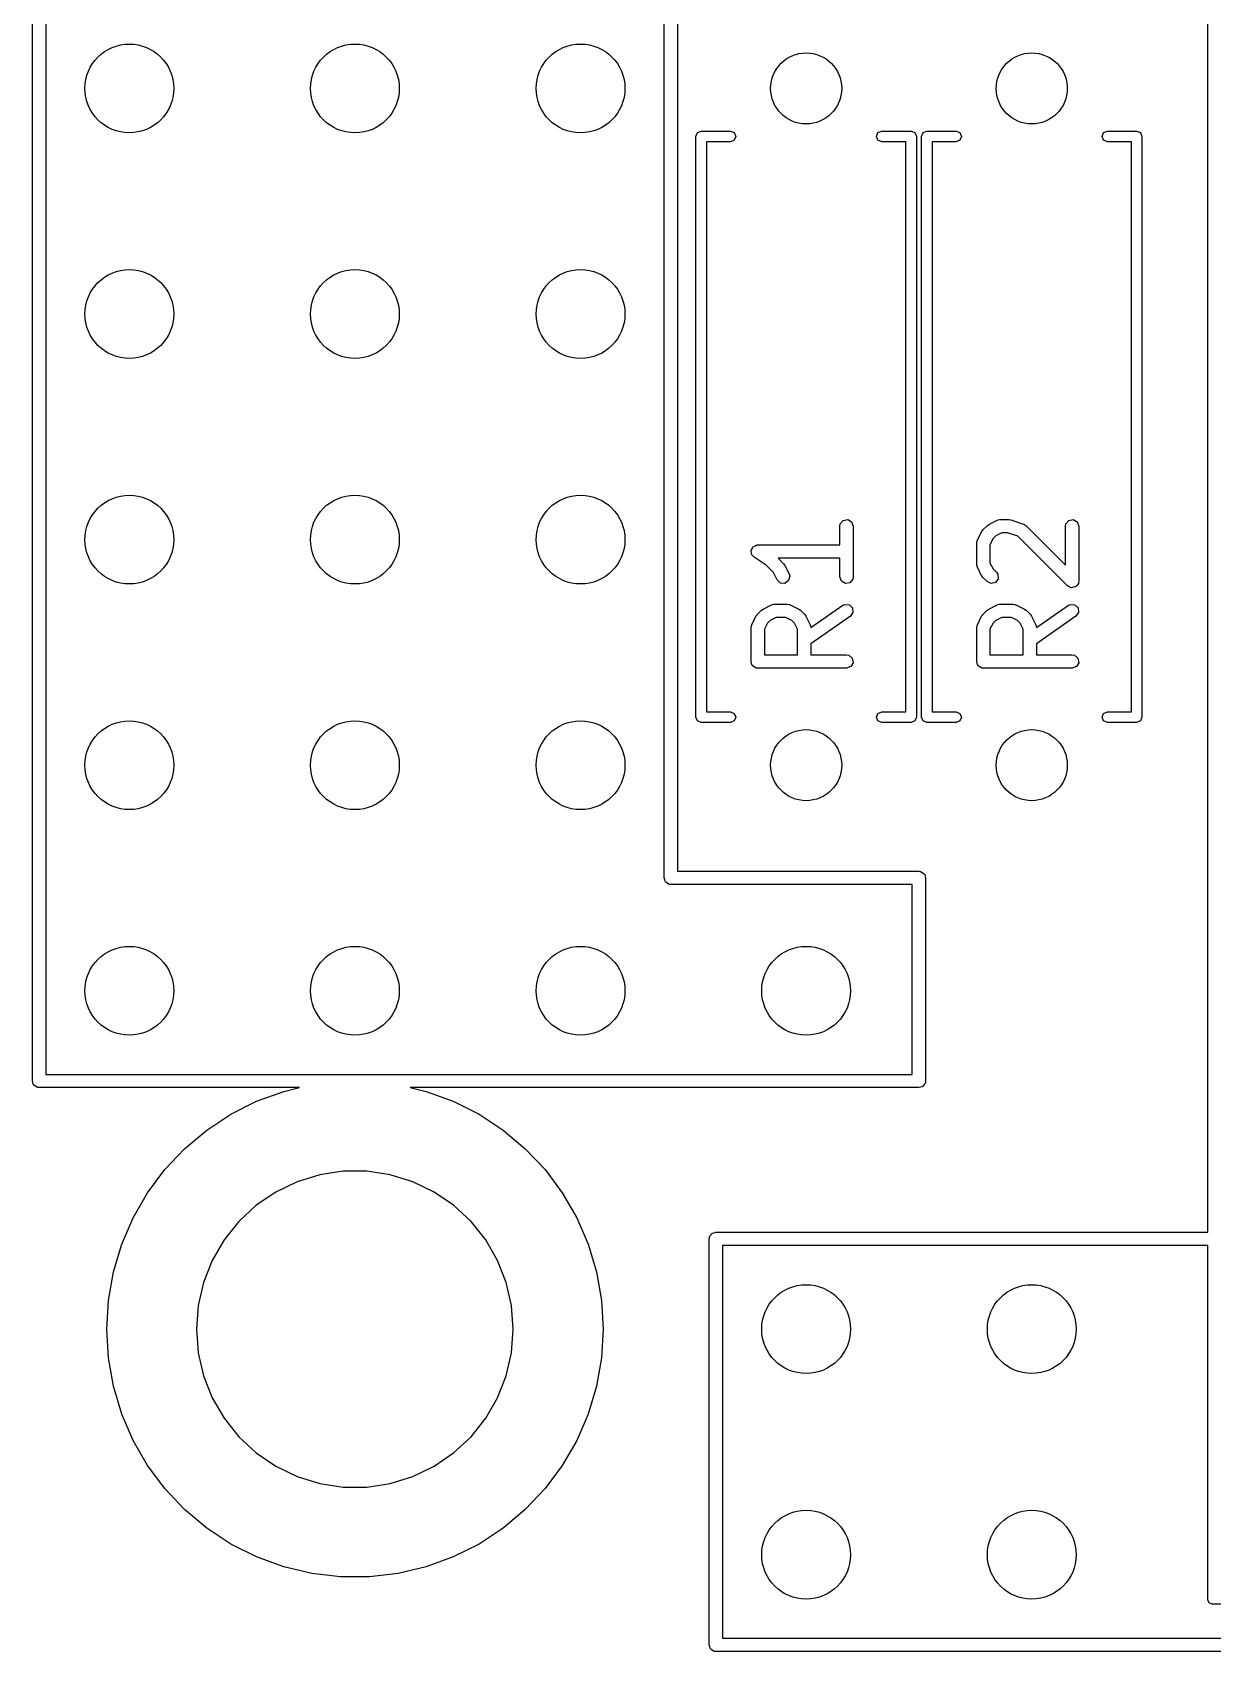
# Model space of a CAD drawing. Extents: x 51 to 109, y -109 to -51.2.
# Drawn here: x 50.98 to 64.27, y -109.04 to -90.81 of the extents above; entities that cross this region are included whole.
import ezdxf

# ---------------------------------------------------------------- set-up
doc = ezdxf.new("R2010")
doc.units = 0
doc.layers.add('BLACK', color=7, linetype='CONTINUOUS')

msp = doc.modelspace()

# ---------------------------------------------------------------- linework, layer by layer
at = {"layer": 'BLACK', "linetype": 'CONTINUOUS'}
for p, q in [((50.979, -102.616), (50.979, -75.184)), ((51.129, -75.259), (51.129, -102.541)), ((58.241, -77.47), (58.241, -100.255)), ((58.091, -100.33), (58.091, -77.545)), ((64.212, -104.319), (64.212, -79.5837)), ((58.449, -91.98), (58.4666, -91.9376)), ((58.449, -98.52), (58.449, -91.98)), ((58.4666, -91.9376), (58.509, -91.92)), ((58.509, -91.92), (58.839, -91.92)), ((58.839, -92.04), (58.569, -92.04)), ((58.569, -92.04), (58.569, -98.46)), ((58.839, -91.92), (58.8814, -91.9376)), ((58.8814, -92.0224), (58.839, -92.04)), ((58.8814, -91.9376), (58.899, -91.98)), ((58.899, -91.98), (58.8814, -92.0224)), ((60.481, -91.98), (60.4986, -91.9376)), ((60.4986, -92.0224), (60.481, -91.98)), ((60.4986, -91.9376), (60.541, -91.92)), ((60.541, -92.04), (60.4986, -92.0224)), ((60.541, -91.92), (60.871, -91.92)), ((60.811, -92.04), (60.541, -92.04)), ((60.811, -98.46), (60.811, -92.04)), ((60.871, -91.92), (60.9134, -91.9376)), ((60.9134, -91.9376), (60.931, -91.98)), ((60.931, -91.98), (60.931, -98.52)), ((60.989, -91.98), (61.0066, -91.9376)), ((60.989, -98.52), (60.989, -91.98)), ((61.0066, -91.9376), (61.049, -91.92)), ((61.049, -91.92), (61.379, -91.92)), ((61.379, -92.04), (61.109, -92.04)), ((61.109, -92.04), (61.109, -98.46)), ((61.379, -91.92), (61.4214, -91.9376)), ((61.4214, -92.0224), (61.379, -92.04)), ((61.4214, -91.9376), (61.439, -91.98)), ((61.439, -91.98), (61.4214, -92.0224)), ((63.021, -91.98), (63.0386, -91.9376)), ((63.0386, -92.0224), (63.021, -91.98)), ((63.0386, -91.9376), (63.081, -91.92)), ((63.081, -92.04), (63.0386, -92.0224)), ((63.081, -91.92), (63.411, -91.92)), ((63.351, -92.04), (63.081, -92.04)), ((63.351, -98.46), (63.351, -92.04)), ((63.411, -91.92), (63.4534, -91.9376)), ((63.4534, -91.9376), (63.471, -91.98)), ((63.471, -91.98), (63.471, -98.52)), ((60.0698, -96.3693), (60.0743, -96.3436)), ((60.0698, -96.58), (60.0698, -96.3693)), ((60.0743, -96.3436), (60.1073, -96.3043)), ((60.1073, -96.3043), (60.1578, -96.2954)), ((60.1578, -96.2954), (60.2023, -96.3211)), ((60.2023, -96.3211), (60.2198, -96.3693)), ((60.2198, -96.3693), (60.2198, -96.9407)), ((61.6177, -96.5262), (61.6654, -96.431)), ((61.6654, -96.431), (61.6787, -96.413)), ((61.6787, -96.413), (61.6794, -96.4115)), ((61.6794, -96.4115), (61.727, -96.3639)), ((61.727, -96.3639), (61.7454, -96.351)), ((61.7454, -96.351), (61.7465, -96.3498)), ((61.7465, -96.3498), (61.8418, -96.3022)), ((61.893, -96.4443), (61.8245, -96.4785)), ((61.8418, -96.3022), (61.8667, -96.2948)), ((61.8667, -96.2948), (61.8711, -96.2958)), ((61.8711, -96.2958), (61.8753, -96.2943)), ((61.8753, -96.2943), (61.9705, -96.2943)), ((61.9584, -96.4443), (61.893, -96.4443)), ((62.0729, -96.4825), (61.9584, -96.4443)), ((61.9705, -96.2943), (61.9926, -96.2982)), ((61.9926, -96.2982), (61.9942, -96.2981)), ((61.9942, -96.2981), (62.1371, -96.3458)), ((62.1371, -96.3458), (62.16, -96.3582)), ((62.16, -96.3582), (62.1624, -96.362)), ((62.1624, -96.362), (62.1664, -96.3639)), ((62.1664, -96.3639), (62.6098, -96.8073)), ((62.6098, -96.3693), (62.6143, -96.3436)), ((62.6098, -96.8073), (62.6098, -96.3693)), ((62.6143, -96.3436), (62.6473, -96.3043)), ((62.6473, -96.3043), (62.6978, -96.2954)), ((62.6978, -96.2954), (62.7423, -96.3211)), ((62.7423, -96.3211), (62.7598, -96.3693)), ((62.7598, -96.3693), (62.7598, -96.9883)), ((59.071, -96.642), (59.0818, -96.6231)), ((59.0818, -96.6231), (59.0906, -96.6032)), ((59.0906, -96.6032), (59.0945, -96.6013)), ((59.0945, -96.6013), (59.0966, -96.5975)), ((59.0966, -96.5975), (59.1171, -96.5901)), ((59.1171, -96.5901), (59.1366, -96.5805)), ((59.1366, -96.5805), (59.1408, -96.5815)), ((59.1408, -96.5815), (59.1448, -96.58)), ((59.1448, -96.58), (60.0698, -96.58)), ((61.6098, -96.5598), (61.6143, -96.5341)), ((61.6098, -96.7979), (61.6098, -96.5598)), ((61.6143, -96.5341), (61.6172, -96.5307)), ((61.6172, -96.5307), (61.6177, -96.5262)), ((61.7941, -96.5089), (61.7598, -96.5775)), ((61.7598, -96.5775), (61.7598, -96.7801)), ((61.8245, -96.4785), (61.7941, -96.5089)), ((62.6318, -97.0414), (62.0729, -96.4825)), ((59.07, -96.6502), (59.0717, -96.6462)), ((59.0761, -96.6711), (59.07, -96.6502)), ((59.0717, -96.6462), (59.071, -96.642)), ((59.0799, -96.6925), (59.0761, -96.6711)), ((59.0832, -96.6953), (59.0799, -96.6925)), ((59.0844, -96.6994), (59.0832, -96.6953)), ((59.1032, -96.7174), (59.0844, -96.6994)), ((59.2399, -96.8085), (59.1032, -96.7174)), ((59.3213, -96.8899), (59.2399, -96.8085)), ((60.0698, -96.73), (59.3735, -96.73)), ((59.3735, -96.73), (59.4359, -96.7924)), ((59.4359, -96.7924), (59.4488, -96.8108)), ((59.4488, -96.8108), (59.45, -96.8119)), ((59.45, -96.8119), (59.4976, -96.9072)), ((60.0698, -96.9407), (60.0698, -96.73)), ((61.6114, -96.8021), (61.6098, -96.7979)), ((61.6103, -96.8064), (61.6114, -96.8021)), ((61.6177, -96.8314), (61.6103, -96.8064)), ((61.7598, -96.7801), (61.7941, -96.8487)), ((59.3635, -96.9743), (59.3213, -96.8899)), ((59.4007, -97.0095), (59.3635, -96.9743)), ((59.4931, -96.982), (59.4519, -97.0126)), ((59.505, -96.9321), (59.4931, -96.982)), ((59.4976, -96.9072), (59.505, -96.9321)), ((60.0874, -96.9889), (60.0698, -96.9407)), ((60.1318, -97.0146), (60.0874, -96.9889)), ((60.2153, -96.9664), (60.1823, -97.0057)), ((60.2198, -96.9407), (60.2153, -96.9664)), ((61.6654, -96.9266), (61.6177, -96.8314)), ((61.6665, -96.9278), (61.6654, -96.9266)), ((61.6794, -96.9461), (61.6665, -96.9278)), ((61.727, -96.9937), (61.6794, -96.9461)), ((61.7735, -97.0154), (61.727, -96.9937)), ((61.7941, -96.8487), (61.8331, -96.8877)), ((61.8525, -96.9601), (61.8231, -97.0022)), ((61.8331, -96.8877), (61.848, -96.909)), ((61.848, -96.909), (61.8525, -96.9601)), ((62.7598, -96.9883), (62.757, -97.0045)), ((59.4519, -97.0126), (59.4007, -97.0095)), ((60.1823, -97.0057), (60.1318, -97.0146)), ((61.8231, -97.0022), (61.7735, -97.0154)), ((62.6522, -97.0509), (62.6318, -97.0414)), ((62.6718, -97.0622), (62.6522, -97.0509)), ((62.6752, -97.0616), (62.6718, -97.0622)), ((62.6783, -97.063), (62.6752, -97.0616)), ((62.7001, -97.0572), (62.6783, -97.063)), ((62.7223, -97.0533), (62.7001, -97.0572)), ((62.7245, -97.0507), (62.7223, -97.0533)), ((62.7278, -97.0498), (62.7245, -97.0507)), ((62.7408, -97.0313), (62.7278, -97.0498)), ((62.7553, -97.014), (62.7408, -97.0313)), ((62.7561, -97.0094), (62.7553, -97.014)), ((62.7573, -97.0077), (62.7561, -97.0094)), ((62.757, -97.0045), (62.7573, -97.0077)), ((59.1394, -97.3639), (59.187, -97.3163)), ((59.187, -97.3163), (59.2054, -97.3034)), ((59.2054, -97.3034), (59.2065, -97.3022)), ((59.2065, -97.3022), (59.3018, -97.2546)), ((59.3018, -97.2546), (59.3267, -97.2472)), ((59.3267, -97.2472), (59.3311, -97.2482)), ((59.3311, -97.2482), (59.3353, -97.2467)), ((59.3353, -97.2467), (59.4782, -97.2467)), ((59.4782, -97.2467), (59.5038, -97.2512)), ((59.5038, -97.2512), (59.5072, -97.2541)), ((59.5072, -97.2541), (59.5117, -97.2546)), ((59.5117, -97.2546), (59.6069, -97.3022)), ((59.6069, -97.3022), (59.6249, -97.3156)), ((59.6249, -97.3156), (59.6264, -97.3163)), ((59.6264, -97.3163), (59.674, -97.3639)), ((59.7433, -97.5112), (60.1018, -97.2602)), ((60.1018, -97.2602), (60.1254, -97.2492)), ((60.1254, -97.2492), (60.1765, -97.2537)), ((60.1765, -97.2537), (60.2128, -97.29)), ((60.2173, -97.3411), (60.1878, -97.3831)), ((60.2128, -97.29), (60.2173, -97.3411)), ((61.6794, -97.3639), (61.727, -97.3163)), ((61.727, -97.3163), (61.7454, -97.3034)), ((61.7454, -97.3034), (61.7465, -97.3022)), ((61.7465, -97.3022), (61.8418, -97.2546)), ((61.8418, -97.2546), (61.8667, -97.2472)), ((61.8667, -97.2472), (61.8711, -97.2482)), ((61.8711, -97.2482), (61.8753, -97.2467)), ((61.8753, -97.2467), (62.0182, -97.2467)), ((62.0182, -97.2467), (62.0438, -97.2512)), ((62.0438, -97.2512), (62.0472, -97.2541)), ((62.0472, -97.2541), (62.0517, -97.2546)), ((62.0517, -97.2546), (62.1469, -97.3022)), ((62.1469, -97.3022), (62.1649, -97.3156)), ((62.1649, -97.3156), (62.1664, -97.3163)), ((62.1664, -97.3163), (62.214, -97.3639)), ((62.2833, -97.5112), (62.6418, -97.2602)), ((62.6418, -97.2602), (62.6654, -97.2492)), ((62.6654, -97.2492), (62.7165, -97.2537)), ((62.7165, -97.2537), (62.7528, -97.29)), ((62.7573, -97.3411), (62.7278, -97.3831)), ((62.7528, -97.29), (62.7573, -97.3411)), ((59.0698, -97.5121), (59.0743, -97.4865)), ((59.0698, -97.8931), (59.0698, -97.5121)), ((59.0743, -97.4865), (59.0772, -97.4831)), ((59.0772, -97.4831), (59.0777, -97.4786)), ((59.0777, -97.4786), (59.1254, -97.3834)), ((59.1254, -97.3834), (59.1387, -97.3654)), ((59.1387, -97.3654), (59.1394, -97.3639)), ((59.2541, -97.4613), (59.2198, -97.5298)), ((59.2198, -97.5298), (59.2198, -97.8181)), ((59.2845, -97.4309), (59.2541, -97.4613)), ((59.353, -97.3967), (59.2845, -97.4309)), ((59.4604, -97.3967), (59.353, -97.3967)), ((59.529, -97.4309), (59.4604, -97.3967)), ((59.5594, -97.4613), (59.529, -97.4309)), ((59.5936, -97.5298), (59.5594, -97.4613)), ((59.5936, -97.8181), (59.5936, -97.5298)), ((59.674, -97.3639), (59.6869, -97.3822)), ((59.6869, -97.3822), (59.6881, -97.3834)), ((59.6881, -97.3834), (59.7357, -97.4786)), ((59.7357, -97.4786), (59.7431, -97.5036)), ((59.7431, -97.5036), (59.7421, -97.5079)), ((59.7421, -97.5079), (59.7433, -97.5112)), ((60.1878, -97.3831), (59.7436, -97.694)), ((61.6098, -97.5121), (61.6143, -97.4865)), ((61.6098, -97.8931), (61.6098, -97.5121)), ((61.6143, -97.4865), (61.6172, -97.4831)), ((61.6172, -97.4831), (61.6177, -97.4786)), ((61.6177, -97.4786), (61.6654, -97.3834)), ((61.6654, -97.3834), (61.6787, -97.3654)), ((61.6787, -97.3654), (61.6794, -97.3639)), ((61.7941, -97.4613), (61.7598, -97.5298)), ((61.7598, -97.5298), (61.7598, -97.8181)), ((61.8245, -97.4309), (61.7941, -97.4613)), ((61.893, -97.3967), (61.8245, -97.4309)), ((62.0004, -97.3967), (61.893, -97.3967)), ((62.069, -97.4309), (62.0004, -97.3967)), ((62.0994, -97.4613), (62.069, -97.4309)), ((62.1336, -97.5298), (62.0994, -97.4613)), ((62.1336, -97.8181), (62.1336, -97.5298)), ((62.214, -97.3639), (62.2269, -97.3822)), ((62.2269, -97.3822), (62.2281, -97.3834)), ((62.2281, -97.3834), (62.2757, -97.4786)), ((62.2757, -97.4786), (62.2831, -97.5036)), ((62.2831, -97.5036), (62.2821, -97.5079)), ((62.2821, -97.5079), (62.2833, -97.5112)), ((62.7278, -97.3831), (62.2836, -97.694)), ((59.7436, -97.694), (59.7436, -97.8181)), ((62.2836, -97.694), (62.2836, -97.8181)), ((59.0765, -97.9114), (59.0698, -97.8931)), ((59.2198, -97.8181), (59.5936, -97.8181)), ((59.7436, -97.8181), (60.1448, -97.8181)), ((60.1448, -97.8181), (60.1705, -97.8226)), ((60.1705, -97.8226), (60.2098, -97.8556)), ((60.2098, -97.8556), (60.2187, -97.9061)), ((61.6165, -97.9114), (61.6098, -97.8931)), ((61.7598, -97.8181), (62.1336, -97.8181)), ((62.2836, -97.8181), (62.6848, -97.8181)), ((62.6848, -97.8181), (62.7105, -97.8226)), ((62.7105, -97.8226), (62.7498, -97.8556)), ((62.7498, -97.8556), (62.7587, -97.9061)), ((59.0799, -97.9306), (59.0765, -97.9114)), ((59.0851, -97.9349), (59.0799, -97.9306)), ((59.0874, -97.9413), (59.0851, -97.9349)), ((59.1042, -97.951), (59.0874, -97.9413)), ((59.1192, -97.9636), (59.1042, -97.951)), ((59.1289, -97.9653), (59.1192, -97.9636)), ((59.1318, -97.967), (59.1289, -97.9653)), ((59.1351, -97.9664), (59.1318, -97.967)), ((59.1448, -97.9681), (59.1351, -97.9664)), ((60.1448, -97.9681), (59.1448, -97.9681)), ((60.193, -97.9505), (60.1448, -97.9681)), ((60.2187, -97.9061), (60.193, -97.9505)), ((61.6199, -97.9306), (61.6165, -97.9114)), ((61.6251, -97.9349), (61.6199, -97.9306)), ((61.6274, -97.9413), (61.6251, -97.9349)), ((61.6442, -97.951), (61.6274, -97.9413)), ((61.6592, -97.9636), (61.6442, -97.951)), ((61.6689, -97.9653), (61.6592, -97.9636)), ((61.6718, -97.967), (61.6689, -97.9653)), ((61.6751, -97.9664), (61.6718, -97.967)), ((61.6848, -97.9681), (61.6751, -97.9664)), ((62.6848, -97.9681), (61.6848, -97.9681)), ((62.733, -97.9505), (62.6848, -97.9681)), ((62.7587, -97.9061), (62.733, -97.9505)), ((58.4666, -98.5624), (58.449, -98.52)), ((58.449, -98.52), (58.449, -98.52)), ((58.509, -98.58), (58.4666, -98.5624)), ((58.839, -98.58), (58.509, -98.58)), ((58.569, -98.46), (58.839, -98.46)), ((58.839, -98.46), (58.8814, -98.4776)), ((58.8814, -98.5624), (58.839, -98.58)), ((58.8814, -98.4776), (58.899, -98.52)), ((58.899, -98.52), (58.8814, -98.5624)), ((60.481, -98.52), (60.4986, -98.4776)), ((60.4986, -98.5624), (60.481, -98.52)), ((60.4986, -98.4776), (60.541, -98.46)), ((60.541, -98.58), (60.4986, -98.5624)), ((60.541, -98.46), (60.811, -98.46)), ((60.871, -98.58), (60.541, -98.58)), ((60.9134, -98.5624), (60.871, -98.58)), ((60.931, -98.52), (60.9134, -98.5624)), ((61.0066, -98.5624), (60.989, -98.52)), ((60.989, -98.52), (60.989, -98.52)), ((61.049, -98.58), (61.0066, -98.5624)), ((61.379, -98.58), (61.049, -98.58)), ((61.109, -98.46), (61.379, -98.46)), ((61.379, -98.46), (61.4214, -98.4776)), ((61.4214, -98.5624), (61.379, -98.58)), ((61.4214, -98.4776), (61.439, -98.52)), ((61.439, -98.52), (61.4214, -98.5624)), ((63.021, -98.52), (63.0386, -98.4776)), ((63.0386, -98.5624), (63.021, -98.52)), ((63.0386, -98.4776), (63.081, -98.46)), ((63.081, -98.58), (63.0386, -98.5624)), ((63.081, -98.46), (63.351, -98.46)), ((63.411, -98.58), (63.081, -98.58)), ((63.4534, -98.5624), (63.411, -98.58)), ((63.471, -98.52), (63.4534, -98.5624)), ((58.241, -100.255), (60.96, -100.255)), ((60.96, -100.255), (60.9697, -100.257)), ((60.9697, -100.257), (60.973, -100.256)), ((60.973, -100.256), (60.9759, -100.258)), ((60.9759, -100.258), (60.9857, -100.26)), ((60.9857, -100.26), (61.0006, -100.272)), ((61.0006, -100.272), (61.0175, -100.282)), ((58.0977, -100.348), (58.091, -100.33)), ((58.101, -100.367), (58.0977, -100.348)), ((58.1062, -100.372), (58.101, -100.367)), ((58.1085, -100.378), (58.1062, -100.372)), ((58.1254, -100.388), (58.1085, -100.378)), ((58.1403, -100.4), (58.1254, -100.388)), ((58.1501, -100.402), (58.1403, -100.4)), ((58.153, -100.404), (58.1501, -100.402)), ((58.1563, -100.403), (58.153, -100.404)), ((58.166, -100.405), (58.1563, -100.403)), ((60.885, -100.405), (58.166, -100.405)), ((60.885, -102.541), (60.885, -100.405)), ((61.0175, -100.282), (61.0198, -100.288)), ((61.0198, -100.288), (61.025, -100.292)), ((61.025, -100.292), (61.0283, -100.312)), ((61.0283, -100.312), (61.035, -100.33)), ((61.035, -100.33), (61.035, -102.616)), ((50.9857, -102.634), (50.979, -102.616)), ((50.989, -102.653), (50.9857, -102.634)), ((51.129, -102.541), (60.885, -102.541)), ((61.0305, -102.642), (61.018, -102.657)), ((61.0322, -102.632), (61.0305, -102.642)), ((61.0339, -102.629), (61.0322, -102.632)), ((61.035, -102.616), (61.0333, -102.626)), ((61.0333, -102.626), (61.0339, -102.629)), ((50.9942, -102.658), (50.989, -102.653)), ((50.9965, -102.664), (50.9942, -102.658)), ((51.0134, -102.674), (50.9965, -102.664)), ((51.0283, -102.686), (51.0134, -102.674)), ((51.0381, -102.688), (51.0283, -102.686)), ((51.041, -102.69), (51.0381, -102.688)), ((51.0443, -102.689), (51.041, -102.69)), ((51.054, -102.691), (51.0443, -102.689)), ((53.9875, -102.691), (51.054, -102.691)), ((53.5034, -102.845), (53.8087, -102.733)), ((53.8087, -102.733), (53.9875, -102.691)), ((60.96, -102.691), (55.2325, -102.691)), ((55.2325, -102.691), (55.4113, -102.733)), ((55.4113, -102.733), (55.7166, -102.845)), ((60.9783, -102.684), (60.96, -102.691)), ((60.9975, -102.681), (60.9783, -102.684)), ((61.0018, -102.676), (60.9975, -102.681)), ((61.0082, -102.673), (61.0018, -102.676)), ((61.018, -102.657), (61.0082, -102.673)), ((52.9415, -103.169), (53.213, -102.99)), ((53.213, -102.99), (53.5034, -102.845)), ((55.7166, -102.845), (56.007, -102.99)), ((56.007, -102.99), (56.2785, -103.169)), ((52.6926, -103.378), (52.9415, -103.169)), ((56.2785, -103.169), (56.5274, -103.378)), ((52.4697, -103.614), (52.6926, -103.378)), ((56.5274, -103.378), (56.7503, -103.614)), ((52.2756, -103.875), (52.4697, -103.614)), ((54.2132, -103.672), (53.9586, -103.75)), ((54.4768, -103.632), (54.2132, -103.672)), ((54.7432, -103.632), (54.4768, -103.632)), ((55.0068, -103.672), (54.7432, -103.632)), ((55.2614, -103.75), (55.0068, -103.672)), ((56.7503, -103.614), (56.9444, -103.875)), ((52.1132, -104.156), (52.2756, -103.875)), ((53.7185, -103.866), (53.4983, -104.016)), ((53.9586, -103.75), (53.7185, -103.866)), ((55.5015, -103.866), (55.2614, -103.75)), ((55.7217, -104.016), (55.5015, -103.866)), ((56.9444, -103.875), (57.1068, -104.156)), ((53.4983, -104.016), (53.303, -104.197)), ((55.917, -104.197), (55.7217, -104.016)), ((51.9845, -104.454), (52.1132, -104.156)), ((53.303, -104.197), (53.1368, -104.406)), ((56.0832, -104.406), (55.917, -104.197)), ((57.1068, -104.156), (57.2355, -104.454)), ((51.8913, -104.766), (51.9845, -104.454)), ((53.1368, -104.406), (53.0036, -104.636)), ((56.2164, -104.636), (56.0832, -104.406)), ((57.2355, -104.454), (57.3287, -104.766)), ((58.599, -104.394), (58.6007, -104.384)), ((58.599, -108.966), (58.599, -104.394)), ((58.6001, -104.381), (58.6018, -104.378)), ((58.6007, -104.384), (58.6001, -104.381)), ((58.6018, -104.378), (58.6035, -104.368)), ((58.6035, -104.368), (58.616, -104.353)), ((58.616, -104.353), (58.6258, -104.337)), ((58.6258, -104.337), (58.6321, -104.334)), ((58.6321, -104.334), (58.6365, -104.329)), ((58.6365, -104.329), (58.6557, -104.326)), ((58.6557, -104.326), (58.674, -104.319)), ((58.674, -104.319), (64.212, -104.319)), ((64.212, -104.469), (58.749, -104.469)), ((58.749, -104.469), (58.749, -108.891)), ((64.212, -108.458), (64.212, -104.469)), ((53.0036, -104.636), (52.9062, -104.884)), ((56.3138, -104.884), (56.2164, -104.636)), ((51.8349, -105.086), (51.8913, -104.766)), ((57.3287, -104.766), (57.3851, -105.086)), ((52.9062, -104.884), (52.8469, -105.144)), ((56.3731, -105.144), (56.3138, -104.884)), ((51.816, -105.41), (51.8349, -105.086)), ((52.8469, -105.144), (52.827, -105.41)), ((56.393, -105.41), (56.3731, -105.144)), ((57.3851, -105.086), (57.404, -105.41)), ((51.8349, -105.734), (51.816, -105.41)), ((52.827, -105.41), (52.8469, -105.676)), ((56.3731, -105.676), (56.393, -105.41)), ((57.404, -105.41), (57.3851, -105.734)), ((51.8913, -106.054), (51.8349, -105.734)), ((52.8469, -105.676), (52.9062, -105.936)), ((56.3138, -105.936), (56.3731, -105.676)), ((57.3851, -105.734), (57.3287, -106.054)), ((51.9845, -106.366), (51.8913, -106.054)), ((52.9062, -105.936), (53.0036, -106.184)), ((56.2164, -106.184), (56.3138, -105.936)), ((57.3287, -106.054), (57.2355, -106.366)), ((53.0036, -106.184), (53.1368, -106.414)), ((56.0832, -106.414), (56.2164, -106.184)), ((52.1132, -106.664), (51.9845, -106.366)), ((53.1368, -106.414), (53.303, -106.623)), ((55.917, -106.623), (56.0832, -106.414)), ((57.2355, -106.366), (57.1068, -106.664)), ((53.303, -106.623), (53.4983, -106.804)), ((55.7217, -106.804), (55.917, -106.623)), ((52.2756, -106.945), (52.1132, -106.664)), ((53.4983, -106.804), (53.7185, -106.954)), ((55.5015, -106.954), (55.7217, -106.804)), ((57.1068, -106.664), (56.9444, -106.945)), ((52.4697, -107.206), (52.2756, -106.945)), ((53.7185, -106.954), (53.9586, -107.07)), ((55.2614, -107.07), (55.5015, -106.954)), ((56.9444, -106.945), (56.7503, -107.206)), ((53.9586, -107.07), (54.2132, -107.148)), ((54.2132, -107.148), (54.4768, -107.188)), ((54.4768, -107.188), (54.7432, -107.188)), ((54.7432, -107.188), (55.0068, -107.148)), ((55.0068, -107.148), (55.2614, -107.07)), ((52.6926, -107.442), (52.4697, -107.206)), ((56.7503, -107.206), (56.5274, -107.442)), ((52.9415, -107.651), (52.6926, -107.442)), ((56.5274, -107.442), (56.2785, -107.651)), ((53.213, -107.83), (52.9415, -107.651)), ((56.2785, -107.651), (56.007, -107.83)), ((53.5034, -107.975), (53.213, -107.83)), ((56.007, -107.83), (55.7166, -107.975)), ((53.8087, -108.087), (53.5034, -107.975)), ((54.1248, -108.162), (53.8087, -108.087)), ((55.4113, -108.087), (55.0952, -108.162)), ((55.7166, -107.975), (55.4113, -108.087)), ((54.4475, -108.199), (54.1248, -108.162)), ((54.7725, -108.199), (54.4475, -108.199)), ((55.0952, -108.162), (54.7725, -108.199)), ((64.2266, -108.493), (64.212, -108.458)), ((64.212, -108.458), (64.212, -108.458)), ((64.262, -108.508), (64.2266, -108.493)), ((95.758, -108.508), (64.262, -108.508)), ((58.6057, -108.984), (58.599, -108.966)), ((58.609, -109.003), (58.6057, -108.984)), ((58.6142, -109.008), (58.609, -109.003)), ((58.6165, -109.014), (58.6142, -109.008)), ((58.6334, -109.024), (58.6165, -109.014)), ((58.6483, -109.036), (58.6334, -109.024)), ((58.749, -108.891), (101.271, -108.891)), ((58.6581, -109.038), (58.6483, -109.036)), ((58.661, -109.04), (58.6581, -109.038)), ((58.6643, -109.039), (58.661, -109.04)), ((58.674, -109.041), (58.6643, -109.039)), ((101.346, -109.041), (58.674, -109.041))]:
    msp.add_line(p, q, dxfattribs=at)
at = {"layer": 'BLACK'}
for centre, radius in [((52.07, -91.44), 0.5), ((54.61, -91.44), 0.5), ((57.15, -91.44), 0.5), ((59.69, -91.44), 0.4), ((62.23, -91.44), 0.4), ((52.07, -93.98), 0.5), ((54.61, -93.98), 0.5), ((57.15, -93.98), 0.5), ((52.07, -96.52), 0.5), ((54.61, -96.52), 0.5), ((57.15, -96.52), 0.5), ((52.07, -99.06), 0.5), ((54.61, -99.06), 0.5), ((57.15, -99.06), 0.5), ((59.69, -99.06), 0.4), ((62.23, -99.06), 0.4), ((52.07, -101.6), 0.5), ((54.61, -101.6), 0.5), ((57.15, -101.6), 0.5), ((59.69, -101.6), 0.5), ((59.69, -105.41), 0.5), ((62.23, -105.41), 0.5), ((59.69, -107.95), 0.5), ((62.23, -107.95), 0.5)]:
    msp.add_circle(centre, radius, dxfattribs=at)

doc.saveas('drawing.dxf')
